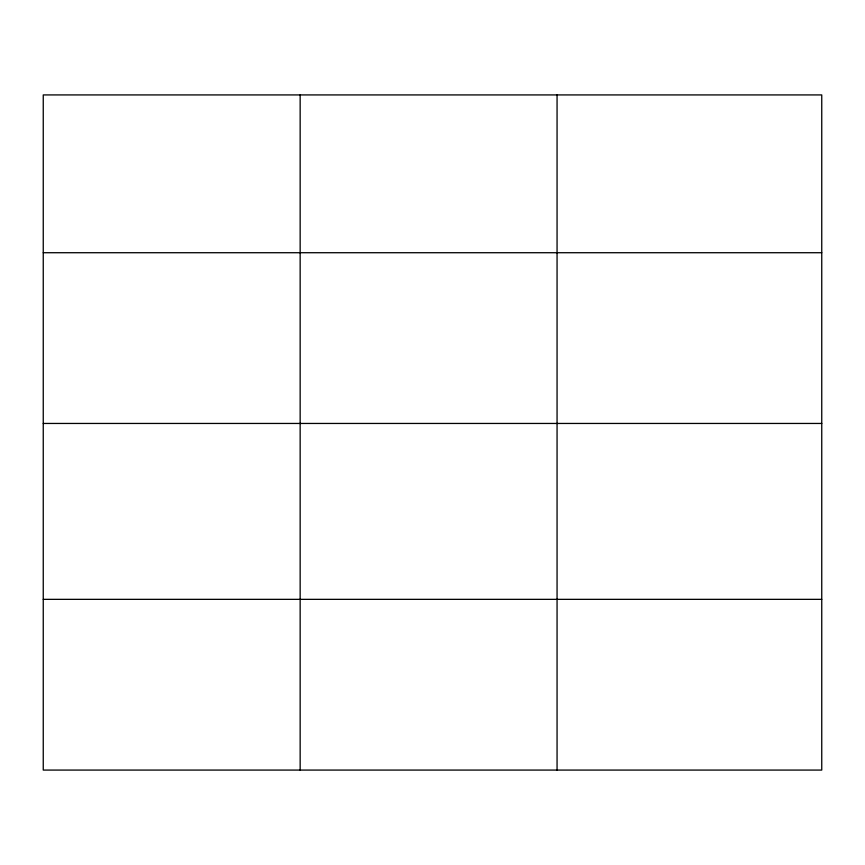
<?xml version="1.0" encoding="UTF-8"?>
<svg xmlns="http://www.w3.org/2000/svg" width="865" height="865" viewBox="0 0 865 865"><rect width="100%" height="100%" fill="white"/><g stroke="black" fill="none" stroke-linecap="round" stroke-linejoin="round"><path stroke-width="1.3" d="M821.75 423.45L821.75 94.923L43.25 94.923L43.25 770.077L821.75 770.077L821.75 423.45L43.25 423.45M43.25 252.721L821.75 252.721M43.25 599.348L821.75 599.348M557.06 94.923L557.06 770.077M300.155 94.923L300.155 770.077"/></g></svg>
